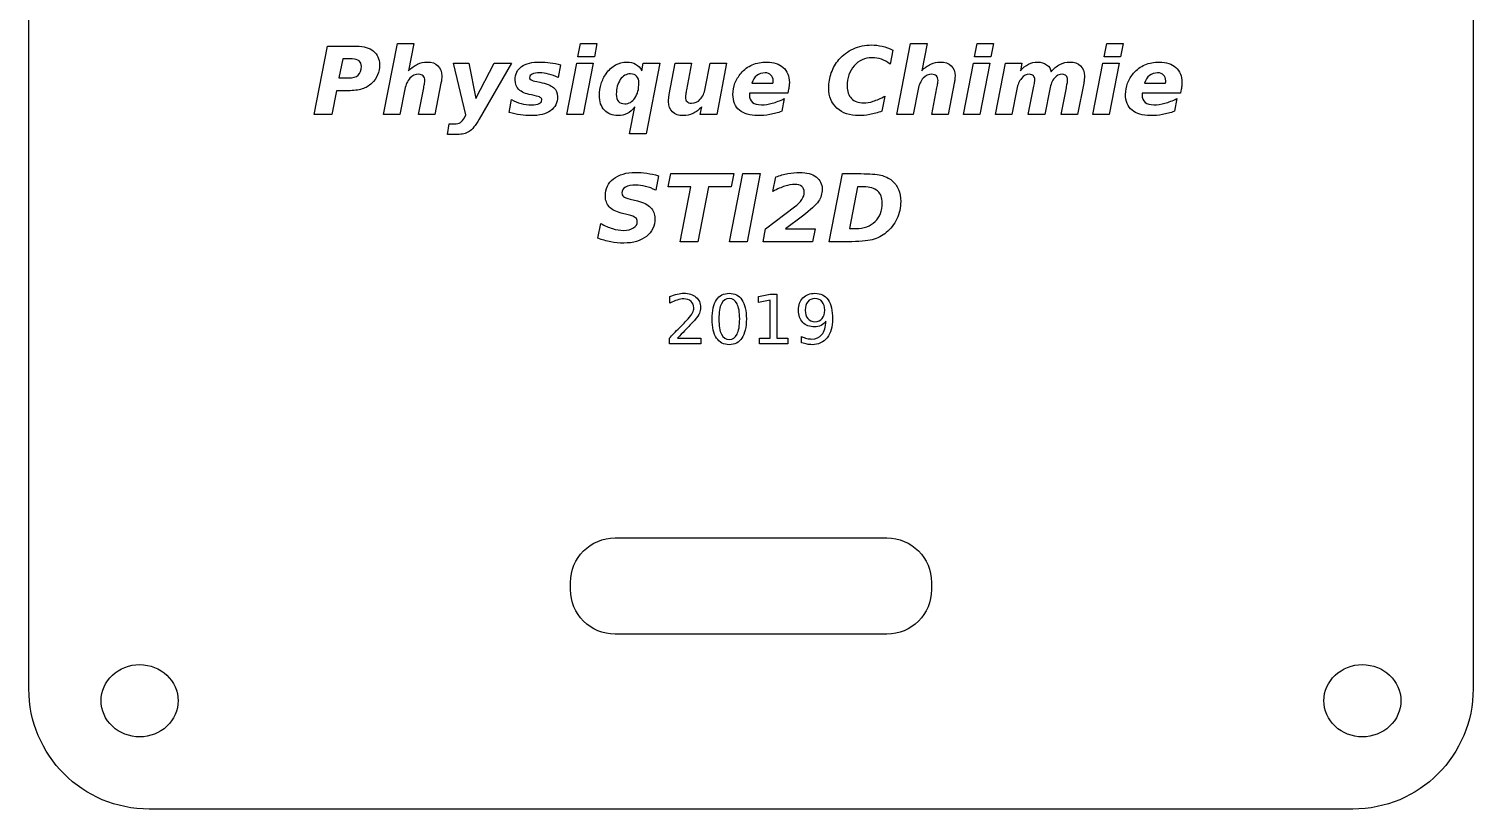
# Model space of a CAD drawing. Extents: x 0.1 to 60.1, y 0.1 to 60.1.
# Drawn here: x 0.1 to 60.1, y 0.1 to 32.5 of the extents above; entities that cross this region are included whole.
import ezdxf

# ---------------------------------------------------------------- set-up
doc = ezdxf.new("R2010")
doc.units = 0
doc.layers.add('Calque_1', color=7, linetype='CONTINUOUS')

msp = doc.modelspace()

# ---------------------------------------------------------------- linework, layer by layer
at = {"layer": 'Calque_1', "color": 3}
for p, q in [((0.132292, 5.13229), (0.132292, 55.132293)), ((60.132292, 55.132293), (60.132292, 5.13229)), ((55.132292, 0.13229), (5.132292, 0.13229))]:
    msp.add_line(p, q, dxfattribs=at)
at = {"layer": 'Calque_1', "color": 6}
for p, q in [((11.989557, 28.984037), (12.540944, 31.812974)), ((12.540944, 31.812974), (13.751723, 31.812974)), ((14.869659, 28.984036), (15.44189, 31.932348)), ((15.44189, 31.932348), (16.124019, 31.932348)), ((16.124019, 31.932348), (15.902327, 30.795467)), ((22.941515, 31.379064), (23.051414, 31.932346)), ((23.051414, 31.932346), (23.733542, 31.932346)), ((23.733542, 31.932346), (23.625539, 31.379064)), ((36.189977, 28.984036), (36.762207, 31.932348)), ((36.762207, 31.932348), (37.444336, 31.932348)), ((37.444336, 31.932348), (37.222641, 30.795465)), ((39.418718, 31.379064), (39.528617, 31.932346)), ((39.528617, 31.932346), (40.210746, 31.932346)), ((40.210746, 31.932346), (40.102742, 31.379064)), ((44.799957, 31.379064), (44.909856, 31.932346)), ((44.909856, 31.932346), (45.591985, 31.932346)), ((45.591985, 31.932346), (45.483981, 31.379064)), ((13.170018, 31.284324), (13.014645, 30.494191)), ((13.569822, 31.284327), (13.170018, 31.284324)), ((23.625539, 31.379064), (22.941515, 31.379064)), ((36.030812, 31.653814), (35.913335, 31.06832)), ((40.102742, 31.379064), (39.418718, 31.379064)), ((45.483981, 31.379064), (44.799957, 31.379064)), ((17.772494, 31.106212), (18.412937, 31.106212)), ((18.28599, 28.957502), (17.772494, 31.106212)), ((18.412937, 31.106212), (18.704737, 29.635846)), ((18.704737, 29.635846), (19.456974, 31.106212)), ((20.182683, 31.106212), (18.839268, 28.783184)), ((19.456974, 31.106212), (20.182683, 31.106212)), ((22.22149, 31.039894), (22.121066, 30.513139)), ((22.221491, 31.03991), (22.22149, 31.039894)), ((22.479183, 28.984034), (22.89225, 31.106212)), ((22.89225, 31.106212), (23.574379, 31.106212)), ((23.574379, 31.106212), (23.159417, 28.984034)), ((25.599923, 30.795465), (25.656773, 31.106212)), ((25.599925, 30.795462), (25.599923, 30.795465)), ((25.656773, 31.106212), (26.340796, 31.106212)), ((26.340796, 31.106212), (25.770461, 28.176848)), ((26.738699, 29.810167), (26.986918, 31.106212)), ((26.986918, 31.106212), (27.667152, 31.106212)), ((27.667152, 31.106212), (27.45304, 30.001543)), ((28.233696, 30.062174), (28.438335, 31.10621)), ((28.438335, 31.10621), (29.118569, 31.10621)), ((29.118569, 31.10621), (28.707397, 28.984032)), ((38.956387, 28.984034), (39.369453, 31.106212)), ((39.369453, 31.106212), (40.051582, 31.106212)), ((40.051582, 31.106212), (39.636621, 28.984034)), ((40.290327, 28.984026), (40.703394, 31.106204)), ((40.703394, 31.106204), (41.385523, 31.106204)), ((41.385523, 31.106204), (41.322993, 30.795457)), ((42.60388, 30.753771), (42.603881, 30.753779)), ((44.337625, 28.984034), (44.750692, 31.106212)), ((44.750692, 31.106212), (45.432821, 31.106212)), ((45.432821, 31.106212), (45.01786, 28.984034)), ((13.014645, 30.494191), (13.418238, 30.494191)), ((15.754532, 30.028072), (15.549893, 28.984036)), ((16.321075, 28.984034), (16.535188, 30.090598)), ((17.253318, 30.276289), (17.001309, 28.984034)), ((17.253297, 30.276295), (17.253318, 30.276289)), ((21.2324, 30.342619), (21.355562, 30.319879)), ((30.164535, 30.276299), (31.041797, 30.276289)), ((37.07485, 30.028072), (36.870211, 28.984036)), ((37.641393, 28.984034), (37.855505, 30.090598)), ((38.573635, 30.276289), (38.321627, 28.984034)), ((38.573612, 30.276293), (38.573635, 30.276289)), ((41.1752, 30.028062), (40.970561, 28.984026)), ((41.652691, 28.984029), (41.870593, 30.090593)), ((42.541353, 30.028065), (42.336715, 28.984029)), ((43.01882, 28.984034), (43.232932, 30.090598)), ((43.232932, 30.090598), (43.238632, 30.119018)), ((43.954852, 30.276289), (43.702843, 28.984034)), ((46.474996, 30.276299), (47.352258, 30.276289)), ((12.908537, 29.965544), (12.719056, 28.984037)), ((13.389816, 29.965544), (12.908537, 29.965544)), ((20.086045, 29.065523), (20.188364, 29.597963)), ((21.130085, 29.764708), (21.006923, 29.787448)), ((24.885582, 29.421734), (24.885583, 29.421733)), ((26.738721, 29.810166), (26.738699, 29.810167)), ((31.6595, 29.857538), (30.071656, 29.857538)), ((31.515485, 29.635841), (31.411271, 29.109086)), ((31.68224, 29.965541), (31.6595, 29.857538)), ((31.682232, 29.965532), (31.68224, 29.965541)), ((35.697327, 29.743846), (35.57227, 29.11667)), ((47.969961, 29.857538), (46.382117, 29.857538)), ((47.825946, 29.635841), (47.721732, 29.109086)), ((47.992701, 29.965541), (47.969961, 29.857538)), ((47.992693, 29.965532), (47.992701, 29.965541)), ((12.719056, 28.984037), (11.989557, 28.984037)), ((15.549893, 28.984036), (14.869659, 28.984036)), ((17.001309, 28.984034), (16.321075, 28.984034)), ((18.22346, 28.843814), (18.28599, 28.957502)), ((23.159417, 28.984034), (22.479183, 28.984034)), ((25.086437, 28.176848), (25.304339, 29.290992)), ((28.023373, 28.984032), (28.085903, 29.294779)), ((28.707397, 28.984032), (28.023373, 28.984032)), ((36.870211, 28.984036), (36.189977, 28.984036)), ((38.321627, 28.984034), (37.641393, 28.984034)), ((39.636621, 28.984034), (38.956387, 28.984034)), ((40.970561, 28.984026), (40.290327, 28.984026)), ((42.336715, 28.984029), (41.652691, 28.984029)), ((43.702843, 28.984034), (43.01882, 28.984034)), ((45.01786, 28.984034), (44.337625, 28.984034)), ((17.516696, 28.146531), (17.586806, 28.591809)), ((17.586806, 28.591809), (17.800919, 28.591809)), ((17.927868, 28.146531), (17.516696, 28.146531)), ((25.770461, 28.176848), (25.086437, 28.176848)), ((26.294371, 26.432246), (26.176893, 25.833489)), ((26.294369, 26.432253), (26.294371, 26.432246)), ((26.696069, 25.969914), (26.805967, 26.521302)), ((26.805967, 26.521302), (29.413216, 26.521302)), ((29.236999, 23.692362), (29.788387, 26.521302)), ((29.413216, 26.521302), (29.305212, 25.969914)), ((29.788387, 26.521302), (30.517886, 26.521302)), ((30.517886, 26.521302), (29.966498, 23.692362)), ((33.382831, 23.692361), (33.934214, 26.521302)), ((33.934214, 26.521302), (34.701609, 26.521302)), ((27.635891, 25.969914), (26.696069, 25.969914)), ((27.192507, 23.692362), (27.635891, 25.969914)), ((28.36539, 25.969914), (27.922006, 23.692362)), ((29.305212, 25.969914), (28.36539, 25.969914)), ((31.040851, 25.78423), (31.162118, 26.384882)), ((34.559499, 25.969914), (34.22033, 24.243749)), ((34.815298, 25.969914), (34.559499, 25.969914)), ((25.113911, 25.465898), (25.413289, 25.391998)), ((25.03243, 24.810298), (24.734946, 24.884198)), ((30.739577, 24.232381), (31.942777, 25.139991)), ((32.268683, 24.759142), (31.561922, 24.228591)), ((23.77239, 23.840155), (23.887971, 24.455967)), ((30.633468, 23.692362), (30.739577, 24.232381)), ((31.561922, 24.228591), (32.791649, 24.228591)), ((32.791649, 24.228591), (32.687434, 23.692362)), ((34.22033, 24.243749), (34.481812, 24.243749)), ((27.922006, 23.692362), (27.192507, 23.692362)), ((29.966498, 23.692362), (29.236999, 23.692362)), ((32.687434, 23.692362), (30.633468, 23.692362)), ((34.152121, 23.692361), (33.382831, 23.692361))]:
    msp.add_line(p, q, dxfattribs=at)
at = {"layer": 'Calque_1', "color": 7}
for p, q in [((26.755406, 21.136102), (26.755406, 21.417222)), ((29.228988, 21.553642), (29.228988, 21.553642)), ((29.228988, 21.333156), (29.228988, 21.333156)), ((30.438906, 21.417217), (30.930865, 21.516437)), ((30.438906, 21.163656), (30.438906, 21.417217)), ((30.933622, 21.262876), (30.438906, 21.163656)), ((30.930865, 21.516437), (31.209229, 21.516437)), ((30.933622, 19.693291), (30.933622, 21.262876)), ((31.209229, 21.516437), (31.209229, 19.693293)), ((32.789839, 20.374042), (32.789839, 20.374042)), ((26.741629, 19.459024), (26.741629, 19.693291)), ((28.04801, 19.459024), (26.741629, 19.459024)), ((27.07649, 19.693295), (27.076493, 19.693291)), ((27.076493, 19.693291), (28.04801, 19.693291)), ((28.04801, 19.693291), (28.04801, 19.459024)), ((30.478869, 19.693291), (30.933622, 19.693291)), ((30.478869, 19.459026), (30.478869, 19.693291)), ((31.663982, 19.459026), (30.478869, 19.459026)), ((31.209229, 19.693293), (31.663982, 19.693293)), ((31.663982, 19.693293), (31.663982, 19.459026)), ((32.235868, 19.501744), (32.235868, 19.755303)), ((32.235868, 19.501745), (32.235868, 19.501744))]:
    msp.add_line(p, q, dxfattribs=at)
at = {"layer": 'Calque_1', "color": 5}
for p, q in [((24.487049, 11.39478), (35.777534, 11.39478)), ((24.487049, 11.39478), (24.487049, 11.39478)), ((22.632292, 9.24954), (22.632292, 9.54002)), ((37.632292, 9.54002), (37.632292, 9.24954)), ((35.777534, 7.39478), (24.487049, 7.39478)), ((6.33229, 4.632292), (6.33229, 4.632292)), ((57.132293, 4.632292), (57.132293, 4.632292))]:
    msp.add_line(p, q, dxfattribs=at)
at = {"layer": 'Calque_1', "color": 6}
for points in [[(13.751723, 31.812974), (14.048575, 31.812974), (14.280372, 31.744761), (14.447115, 31.608335)], [(34.384229, 31.706865), (34.617921, 31.81171), (34.869298, 31.864133), (35.13836, 31.864133)], [(35.13836, 31.864133), (35.284891, 31.864133), (35.432054, 31.84645), (35.579849, 31.811083)], [(35.579849, 31.811083), (35.727644, 31.776976), (35.877965, 31.724553), (36.030812, 31.653814)], [(13.850252, 31.202847), (13.785832, 31.257167), (13.692355, 31.284327), (13.569822, 31.284327)], [(13.948782, 30.967892), (13.948782, 31.070211), (13.915939, 31.14853), (13.850252, 31.202847)], [(14.447115, 31.608335), (14.615121, 31.473172), (14.699124, 31.284955), (14.699124, 31.043684)], [(33.469039, 30.708304), (33.541042, 30.909153), (33.647151, 31.092317), (33.787366, 31.257797)], [(33.787366, 31.257797), (33.952845, 31.45233), (34.1518, 31.602019), (34.384229, 31.706865)], [(35.153519, 31.335484), (34.861719, 31.335484), (34.617289, 31.223059), (34.42023, 30.998209)], [(35.547638, 31.271064), (35.425107, 31.314011), (35.293734, 31.335484), (35.153519, 31.335484)], [(35.913335, 31.06832), (35.792068, 31.160534), (35.670169, 31.228115), (35.547638, 31.271064)], [(13.418238, 30.494191), (13.590033, 30.494191), (13.721406, 30.534614), (13.812356, 30.615459)], [(13.812356, 30.615459), (13.903307, 30.696304), (13.948782, 30.813781), (13.948782, 30.967892)], [(14.615754, 30.621143), (14.560174, 30.488507), (14.480592, 30.372292), (14.377009, 30.272499)], [(14.699124, 31.043684), (14.699124, 30.895889), (14.671334, 30.755042), (14.615754, 30.621143)], [(15.902327, 30.795467), (16.027384, 30.917998), (16.153072, 31.008948), (16.279392, 31.068318)], [(16.324868, 30.645777), (16.184653, 30.645777), (16.064017, 30.590828), (15.96296, 30.48093)], [(16.279392, 31.068318), (16.405713, 31.127691), (16.537717, 31.157378), (16.675406, 31.157378)], [(16.514348, 30.579457), (16.470135, 30.62367), (16.406975, 30.645777), (16.324868, 30.645777)], [(16.675406, 31.157378), (16.871203, 31.157378), (17.022155, 31.106218), (17.128264, 31.003899)], [(17.128264, 31.003899), (17.234373, 30.90158), (17.287427, 30.757575), (17.287427, 30.571884)], [(20.332373, 30.420312), (20.332373, 30.656531), (20.421429, 30.838432), (20.59954, 30.966015)], [(20.59954, 30.966015), (20.778915, 31.093598), (21.034713, 31.15739), (21.366935, 31.15739)], [(21.041028, 30.653364), (20.969026, 30.619257), (20.933025, 30.569992), (20.933025, 30.505569)], [(21.351776, 30.706414), (21.217877, 30.706414), (21.114294, 30.688731), (21.041028, 30.653364)], [(21.725052, 30.657144), (21.593679, 30.689991), (21.469254, 30.706414), (21.351776, 30.706414)], [(21.366935, 31.15739), (21.512204, 31.15739), (21.654946, 31.147283), (21.795161, 31.12707)], [(22.121066, 30.513139), (21.988429, 30.576299), (21.856425, 30.624301), (21.725052, 30.657144)], [(21.795161, 31.12707), (21.93664, 31.108123), (22.07875, 31.07907), (22.221491, 31.03991)], [(23.905972, 30.251657), (23.955239, 30.405768), (24.025346, 30.545983), (24.116295, 30.672304)], [(24.116295, 30.672304), (24.231246, 30.831467), (24.360725, 30.952103), (24.50473, 31.034211)], [(24.50473, 31.034211), (24.649998, 31.116319), (24.805372, 31.157373), (24.970851, 31.157373)], [(25.126218, 30.664724), (24.954423, 30.664724), (24.812944, 30.585142), (24.701782, 30.425979)], [(24.970851, 31.157373), (25.116119, 31.157373), (25.239281, 31.127686), (25.340337, 31.068313)], [(25.382016, 30.566194), (25.321383, 30.631881), (25.236117, 30.664724), (25.126218, 30.664724)], [(25.340337, 31.068313), (25.442656, 31.010206), (25.529186, 30.919256), (25.599925, 30.795462)], [(29.467208, 30.27628), (29.525315, 30.429127), (29.609318, 30.568711), (29.719217, 30.695031)], [(29.719217, 30.695031), (29.849326, 30.846616), (30.0047, 30.961567), (30.185338, 31.039885)], [(30.185338, 31.039885), (30.367239, 31.118204), (30.56872, 31.157363), (30.78978, 31.157363)], [(30.715923, 30.706419), (30.583286, 30.706419), (30.47023, 30.669786), (30.376753, 30.596521)], [(30.962247, 30.617359), (30.901614, 30.676732), (30.819506, 30.706419), (30.715923, 30.706419)], [(30.78978, 31.157363), (31.076527, 31.157363), (31.303903, 31.080939), (31.471909, 30.928092)], [(31.053197, 30.376719), (31.053197, 30.477776), (31.02288, 30.557989), (30.962247, 30.617359)], [(31.471909, 30.928092), (31.641178, 30.775245), (31.725812, 30.569343), (31.725812, 30.310386)], [(33.361036, 30.069755), (33.361036, 30.295868), (33.397037, 30.508718), (33.469039, 30.708304)], [(34.42023, 30.998209), (34.223171, 30.773359), (34.124641, 30.492297), (34.124641, 30.155022)], [(37.222641, 30.795465), (37.347698, 30.917996), (37.473387, 31.008946), (37.599707, 31.068316)], [(37.645185, 30.645777), (37.50497, 30.645777), (37.384334, 30.590828), (37.283278, 30.48093)], [(37.599707, 31.068316), (37.726027, 31.127689), (37.858032, 31.157376), (37.995721, 31.157376)], [(37.834665, 30.579457), (37.790452, 30.62367), (37.727292, 30.645777), (37.645185, 30.645777)], [(37.995721, 31.157376), (38.191517, 31.157376), (38.342469, 31.106216), (38.448578, 31.003897)], [(38.448578, 31.003897), (38.554687, 30.901578), (38.607742, 30.757573), (38.607742, 30.571882)], [(41.322993, 30.795457), (41.429102, 30.915461), (41.542159, 31.00578), (41.662163, 31.066414)], [(41.70006, 30.645767), (41.575003, 30.645767), (41.465105, 30.590186), (41.370364, 30.479025)], [(41.662163, 31.066414), (41.782167, 31.127047), (41.907224, 31.157364), (42.037334, 31.157364)], [(41.863013, 30.585137), (41.823853, 30.625557), (41.769535, 30.645767), (41.70006, 30.645767)], [(42.037334, 31.157364), (42.183865, 31.157364), (42.309554, 31.119468), (42.4144, 31.043676)], [(42.4144, 31.043676), (42.519245, 30.969147), (42.582405, 30.872512), (42.60388, 30.753771)], [(42.603881, 30.753779), (42.708727, 30.883889), (42.827468, 30.983682), (42.960104, 31.053158)], [(43.066214, 30.64577), (42.936104, 30.64577), (42.825574, 30.592084), (42.734623, 30.484712)], [(42.960104, 31.053158), (43.094003, 31.122634), (43.232955, 31.157372), (43.37696, 31.157372)], [(43.227272, 30.58514), (43.188112, 30.62556), (43.134426, 30.64577), (43.066214, 30.64577)], [(43.37696, 31.157372), (43.566441, 31.157372), (43.715499, 31.104949), (43.824134, 31.000103)], [(43.824134, 31.000103), (43.934033, 30.896521), (43.988982, 30.753779), (43.988982, 30.571878)], [(45.777669, 30.27628), (45.835776, 30.429127), (45.919779, 30.568711), (46.029678, 30.695031)], [(46.029678, 30.695031), (46.159787, 30.846616), (46.315161, 30.961567), (46.495799, 31.039885)], [(46.495799, 31.039885), (46.6777, 31.118204), (46.879181, 31.157363), (47.100241, 31.157363)], [(47.026384, 30.706419), (46.893747, 30.706419), (46.780691, 30.669786), (46.687214, 30.596521)], [(47.272708, 30.617359), (47.212075, 30.676732), (47.129967, 30.706419), (47.026384, 30.706419)], [(47.100241, 31.157363), (47.386988, 31.157363), (47.614364, 31.080939), (47.78237, 30.928092)], [(47.363658, 30.376719), (47.363658, 30.477776), (47.333341, 30.557989), (47.272708, 30.617359)], [(47.78237, 30.928092), (47.951639, 30.775245), (48.036273, 30.569343), (48.036273, 30.310386)], [(13.97531, 30.037544), (13.819937, 29.989544), (13.624772, 29.965544), (13.389816, 29.965544)], [(14.377009, 30.272499), (14.264584, 30.165127), (14.130684, 30.086809), (13.97531, 30.037544)], [(15.96296, 30.48093), (15.863167, 30.372295), (15.793691, 30.221342), (15.754532, 30.028072)], [(16.582558, 30.391872), (16.582558, 30.472717), (16.559821, 30.535245), (16.514348, 30.579457)], [(16.535188, 30.090598), (16.550348, 30.162601), (16.561718, 30.223234), (16.569298, 30.272499)], [(16.569298, 30.272499), (16.578138, 30.323026), (16.582558, 30.362817), (16.582558, 30.391872)], [(17.277927, 30.437353), (17.27286, 30.388086), (17.26465, 30.3344), (17.253297, 30.276295)], [(17.287427, 30.571884), (17.287427, 30.531464), (17.28426, 30.48662), (17.277927, 30.437353)], [(20.487747, 30.011035), (20.384164, 30.109564), (20.332373, 30.24599), (20.332373, 30.420312)], [(21.006923, 29.787448), (20.764388, 29.837975), (20.59133, 29.912504), (20.487747, 30.011035)], [(20.933025, 30.505569), (20.933025, 30.467676), (20.953235, 30.437359), (20.993655, 30.414619)], [(20.993655, 30.414619), (21.034075, 30.391879), (21.113657, 30.367879), (21.2324, 30.342619)], [(21.355562, 30.319879), (21.629677, 30.261772), (21.821684, 30.186612), (21.931582, 30.094398)], [(21.931582, 30.094398), (22.041481, 30.003447), (22.09643, 29.876496), (22.09643, 29.713543)], [(23.833972, 29.776062), (23.833972, 29.939015), (23.857972, 30.097547), (23.905972, 30.251657)], [(24.701782, 30.425979), (24.59062, 30.268079), (24.535039, 30.065335), (24.535039, 29.817748)], [(25.310019, 29.662373), (25.419917, 29.8228), (25.474866, 30.032491), (25.474866, 30.291447)], [(25.474866, 30.291447), (25.474866, 30.408925), (25.443916, 30.500507), (25.382016, 30.566194)], [(27.45304, 30.001543), (27.43788, 29.92954), (27.42651, 29.868275), (27.41893, 29.817747)], [(28.025268, 29.609316), (28.126324, 29.717951), (28.1958, 29.868904), (28.233696, 30.062174)], [(29.381938, 29.806369), (29.381938, 29.968059), (29.410361, 30.124696), (29.467208, 30.27628)], [(30.376753, 30.596521), (30.284539, 30.524518), (30.2138, 30.417778), (30.164535, 30.276299)], [(31.041797, 30.276289), (31.045597, 30.292709), (31.04813, 30.309132), (31.049397, 30.325559)], [(31.049397, 30.325559), (31.05193, 30.343246), (31.053197, 30.360299), (31.053197, 30.376719)], [(31.714442, 30.149328), (31.708109, 30.093748), (31.697372, 30.032483), (31.682232, 29.965532)], [(31.725812, 30.310386), (31.725812, 30.259859), (31.722022, 30.206173), (31.714442, 30.149328)], [(33.7021, 29.241727), (33.474724, 29.450155), (33.361036, 29.726164), (33.361036, 30.069755)], [(34.124641, 30.155022), (34.124641, 29.937751), (34.185275, 29.767218), (34.306542, 29.643425)], [(37.283278, 30.48093), (37.183485, 30.372295), (37.114009, 30.221342), (37.07485, 30.028072)], [(37.902875, 30.391872), (37.902875, 30.472717), (37.880138, 30.535245), (37.834665, 30.579457)], [(37.855505, 30.090598), (37.870665, 30.162601), (37.882035, 30.223234), (37.889615, 30.272499)], [(37.889615, 30.272499), (37.898455, 30.323026), (37.902875, 30.362817), (37.902875, 30.391872)], [(38.598242, 30.437351), (38.593175, 30.388084), (38.584965, 30.334398), (38.573612, 30.276293)], [(38.607742, 30.571882), (38.607742, 30.531462), (38.604575, 30.486618), (38.598242, 30.437351)], [(41.370364, 30.479025), (41.276887, 30.369126), (41.211833, 30.218805), (41.1752, 30.028062)], [(41.921753, 30.420289), (41.921753, 30.491028), (41.902173, 30.545978), (41.863013, 30.585137)], [(41.870593, 30.090593), (41.88954, 30.185333), (41.902803, 30.256704), (41.910383, 30.304706)], [(41.910383, 30.304706), (41.917963, 30.353973), (41.921753, 30.3925), (41.921753, 30.420289)], [(42.734623, 30.484712), (42.644936, 30.378603), (42.580512, 30.226388), (42.541353, 30.028065)], [(43.287902, 30.420292), (43.287902, 30.489768), (43.267692, 30.544717), (43.227272, 30.58514)], [(43.238632, 30.119018), (43.271479, 30.275655), (43.287902, 30.37608), (43.287902, 30.420292)], [(43.979482, 30.441137), (43.974415, 30.393137), (43.966205, 30.338188), (43.954852, 30.276289)], [(43.988982, 30.571878), (43.988982, 30.533985), (43.985815, 30.490404), (43.979482, 30.441137)], [(45.692399, 29.806369), (45.692399, 29.968059), (45.720822, 30.124696), (45.777669, 30.27628)], [(46.687214, 30.596521), (46.595, 30.524518), (46.524261, 30.417778), (46.474996, 30.276299)], [(47.352258, 30.276289), (47.356058, 30.292709), (47.358591, 30.309132), (47.359858, 30.325559)], [(47.359858, 30.325559), (47.362391, 30.343246), (47.363658, 30.360299), (47.363658, 30.376719)], [(48.024903, 30.149328), (48.01857, 30.093748), (48.007833, 30.032483), (47.992693, 29.965532)], [(48.036273, 30.310386), (48.036273, 30.259859), (48.032483, 30.206173), (48.024903, 30.149328)], [(20.188364, 29.597963), (20.310895, 29.52596), (20.441636, 29.471643), (20.580588, 29.43501)], [(20.580588, 29.43501), (20.720803, 29.398377), (20.864177, 29.38006), (21.010708, 29.38006)], [(21.010708, 29.38006), (21.15345, 29.38006), (21.260822, 29.397113), (21.332825, 29.43122)], [(21.380199, 29.687018), (21.339779, 29.712285), (21.256408, 29.738181), (21.130085, 29.764708)], [(21.332825, 29.43122), (21.404828, 29.465327), (21.440829, 29.515223), (21.440829, 29.580909)], [(21.440829, 29.580909), (21.440829, 29.626382), (21.420619, 29.661752), (21.380199, 29.687018)], [(22.09643, 29.713543), (22.09643, 29.467218), (21.999795, 29.27458), (21.806526, 29.135628)], [(24.042401, 29.156462), (23.903448, 29.308046), (23.833972, 29.514579), (23.833972, 29.776062)], [(24.535039, 29.817748), (24.535039, 29.688901), (24.564726, 29.590371), (24.624099, 29.522158)], [(24.624099, 29.522158), (24.684732, 29.455209), (24.771893, 29.421734), (24.885582, 29.421734)], [(24.885583, 29.421733), (25.059905, 29.421733), (25.201384, 29.501946), (25.310019, 29.662373)], [(26.708381, 29.516472), (26.708381, 29.560685), (26.710914, 29.607424), (26.715981, 29.656687)], [(26.867545, 29.082562), (26.761436, 29.184881), (26.708381, 29.329518), (26.708381, 29.516472)], [(26.715981, 29.656687), (26.721048, 29.705954), (26.728628, 29.757113), (26.738721, 29.810166)], [(27.41893, 29.817747), (27.41135, 29.76722), (27.40756, 29.727429), (27.40756, 29.698374)], [(27.40756, 29.698374), (27.40756, 29.618793), (27.429667, 29.556896), (27.47388, 29.512683)], [(27.47388, 29.512683), (27.518093, 29.46847), (27.581254, 29.446363), (27.663361, 29.446363)], [(27.663361, 29.446363), (27.803576, 29.446363), (27.924212, 29.500681), (28.025268, 29.609316)], [(29.651, 29.158346), (29.471625, 29.311193), (29.381938, 29.527201), (29.381938, 29.806369)], [(30.069756, 29.823428), (30.068489, 29.809535), (30.067856, 29.798798), (30.067856, 29.791218)], [(30.067856, 29.791218), (30.067856, 29.653529), (30.10891, 29.550579), (30.191018, 29.482366)], [(30.071656, 29.857538), (30.071656, 29.849958), (30.071023, 29.838588), (30.069756, 29.823428)], [(30.191018, 29.482366), (30.274389, 29.414153), (30.398815, 29.380046), (30.564294, 29.380046)], [(30.564294, 29.380046), (30.707036, 29.380046), (30.857357, 29.401519), (31.015257, 29.444466)], [(31.015257, 29.444466), (31.174421, 29.487413), (31.341164, 29.551204), (31.515485, 29.635841)], [(34.306542, 29.643425), (34.427809, 29.519631), (34.595184, 29.457734), (34.808665, 29.457734)], [(34.808665, 29.457734), (34.936248, 29.457734), (35.071411, 29.480471), (35.214152, 29.525944)], [(35.214152, 29.525944), (35.358157, 29.572684), (35.519216, 29.645318), (35.697327, 29.743846)], [(45.961461, 29.158346), (45.782086, 29.311193), (45.692399, 29.527201), (45.692399, 29.806369)], [(46.380217, 29.823428), (46.37895, 29.809535), (46.378317, 29.798798), (46.378317, 29.791218)], [(46.378317, 29.791218), (46.378317, 29.653529), (46.419371, 29.550579), (46.501479, 29.482366)], [(46.382117, 29.857538), (46.382117, 29.849958), (46.381484, 29.838588), (46.380217, 29.823428)], [(46.501479, 29.482366), (46.58485, 29.414153), (46.709276, 29.380046), (46.874755, 29.380046)], [(46.874755, 29.380046), (47.017497, 29.380046), (47.167818, 29.401519), (47.325719, 29.444466)], [(47.325719, 29.444466), (47.484882, 29.487413), (47.651625, 29.551204), (47.825946, 29.635841)], [(18.058612, 28.648649), (18.120512, 28.685282), (18.175461, 28.750337), (18.22346, 28.843814)], [(20.550271, 28.963204), (20.398687, 28.985944), (20.243945, 29.02005), (20.086045, 29.065523)], [(20.99555, 28.929094), (20.850282, 28.929094), (20.701856, 28.940464), (20.550271, 28.963204)], [(21.806526, 29.135628), (21.613256, 28.997939), (21.342931, 28.929094), (20.99555, 28.929094)], [(24.608947, 28.929085), (24.370202, 28.929085), (24.181353, 29.004877), (24.042401, 29.156462)], [(24.982223, 29.016245), (24.868535, 28.958138), (24.74411, 28.929085), (24.608947, 28.929085)], [(25.304339, 29.290992), (25.203283, 29.167198), (25.095911, 29.075616), (24.982223, 29.016245)], [(27.316613, 28.929083), (27.123343, 28.929083), (26.973654, 28.980243), (26.867545, 29.082562)], [(27.720206, 29.020033), (27.592623, 28.9594), (27.458092, 28.929083), (27.316613, 28.929083)], [(28.085903, 29.294779), (27.969688, 29.172248), (27.847789, 29.080666), (27.720206, 29.020033)], [(30.418395, 28.929075), (30.087436, 28.929075), (29.831637, 29.005499), (29.651, 29.158346)], [(30.916728, 28.974555), (30.753775, 28.944235), (30.587664, 28.929075), (30.418395, 28.929075)], [(31.411271, 29.109086), (31.245792, 29.048453), (31.080944, 29.003609), (30.916728, 28.974555)], [(34.6135, 28.929084), (34.233277, 28.929084), (33.929477, 29.033298), (33.7021, 29.241727)], [(35.070147, 28.976454), (34.909721, 28.944874), (34.757505, 28.929084), (34.6135, 28.929084)], [(35.57227, 29.11667), (35.397948, 29.05477), (35.230574, 29.008031), (35.070147, 28.976454)], [(46.728856, 28.929075), (46.397897, 28.929075), (46.142098, 29.005499), (45.961461, 29.158346)], [(47.227189, 28.974555), (47.064236, 28.944235), (46.898125, 28.929075), (46.728856, 28.929075)], [(47.721732, 29.109086), (47.556253, 29.048453), (47.391405, 29.003609), (47.227189, 28.974555)], [(17.800919, 28.591809), (17.912081, 28.591809), (17.997979, 28.610756), (18.058612, 28.648649)], [(18.422411, 28.269693), (18.294828, 28.187585), (18.12998, 28.146531), (17.927868, 28.146531)], [(18.839268, 28.783184), (18.688947, 28.521701), (18.549994, 28.350538), (18.422411, 28.269693)], [(24.420409, 26.3053), (24.646522, 26.483411), (24.950322, 26.572467), (25.331809, 26.572467)], [(25.331809, 26.572467), (25.484656, 26.572467), (25.641293, 26.560467), (25.80172, 26.536467)], [(25.80172, 26.536467), (25.96341, 26.513727), (26.127626, 26.478989), (26.294369, 26.432253)], [(31.162118, 26.384882), (31.333913, 26.448042), (31.502551, 26.494781), (31.668031, 26.525098)], [(31.668031, 26.525098), (31.83351, 26.556678), (31.997095, 26.572468), (32.158784, 26.572468)], [(32.158784, 26.572468), (32.446794, 26.572468), (32.673539, 26.509939), (32.839019, 26.384882)], [(34.701609, 26.521302), (35.067938, 26.521302), (35.342684, 26.499195), (35.525849, 26.454982)], [(35.525849, 26.454982), (35.709013, 26.412035), (35.861229, 26.339401), (35.982496, 26.23708)], [(24.083134, 25.598538), (24.083134, 25.892864), (24.195559, 26.128451), (24.420409, 26.3053)], [(24.920639, 25.958547), (24.819583, 25.9017), (24.769055, 25.82275), (24.769055, 25.721696)], [(25.346969, 26.043817), (25.165068, 26.043817), (25.022958, 26.015394), (24.920639, 25.958547)], [(25.754352, 25.990757), (25.6154, 26.02613), (25.479606, 26.043817), (25.346969, 26.043817)], [(26.176893, 25.833489), (26.034151, 25.904228), (25.893304, 25.956651), (25.754352, 25.990757)], [(31.541079, 26.002132), (31.393284, 25.955392), (31.226542, 25.882758), (31.040851, 25.78423)], [(31.942777, 26.074132), (31.822773, 26.074132), (31.688874, 26.050132), (31.541079, 26.002132)], [(32.240261, 25.988862), (32.169522, 26.045709), (32.07036, 26.074132), (31.942777, 26.074132)], [(32.34637, 25.748223), (32.34637, 25.851805), (32.311, 25.932018), (32.240261, 25.988862)], [(32.839019, 26.384882), (33.004498, 26.261089), (33.087238, 26.09182), (33.087238, 25.877075)], [(33.087238, 25.877075), (33.087238, 25.692648), (33.03671, 25.524642), (32.935654, 25.373058)], [(35.391318, 25.801277), (35.262471, 25.913702), (35.070465, 25.969914), (34.815298, 25.969914)], [(35.586482, 25.302944), (35.586482, 25.522741), (35.521427, 25.688852), (35.391318, 25.801277)], [(35.982496, 26.23708), (36.105027, 26.134761), (36.19724, 26.010335), (36.259137, 25.863804)], [(36.259137, 25.863804), (36.321037, 25.718535), (36.351987, 25.553687), (36.351987, 25.36926)], [(24.244192, 25.141891), (24.13682, 25.259368), (24.083134, 25.411584), (24.083134, 25.598538)], [(24.769055, 25.721696), (24.769055, 25.657269), (24.791162, 25.606741), (24.835375, 25.570112)], [(24.835375, 25.570112), (24.880848, 25.534745), (24.973694, 25.500007), (25.113911, 25.465898)], [(25.413289, 25.391998), (25.663403, 25.328838), (25.846567, 25.237256), (25.962782, 25.117251)], [(31.942777, 25.139991), (32.07415, 25.241047), (32.173943, 25.343366), (32.242156, 25.446949)], [(32.242156, 25.446949), (32.311632, 25.550532), (32.34637, 25.650956), (32.34637, 25.748223)], [(32.935654, 25.373058), (32.834597, 25.221473), (32.612274, 25.016835), (32.268683, 24.759142)], [(35.288998, 24.529865), (35.487321, 24.720608), (35.586482, 24.978301), (35.586482, 25.302944)], [(36.351987, 25.36926), (36.351987, 25.11283), (36.298932, 24.870927), (36.192823, 24.643551)], [(24.734946, 24.884198), (24.515149, 24.938518), (24.351564, 25.024416), (24.244192, 25.141891)], [(25.339388, 24.690926), (25.292648, 24.730086), (25.190329, 24.769877), (25.03243, 24.810298)], [(25.409498, 24.529868), (25.409498, 24.599344), (25.386128, 24.65303), (25.339388, 24.690926)], [(26.138999, 24.654919), (26.138999, 24.347961), (26.022153, 24.101637), (25.78846, 23.915946)], [(25.962782, 25.117251), (26.08026, 24.99851), (26.138999, 24.8444), (26.138999, 24.654919)], [(36.192823, 24.643551), (36.087977, 24.417438), (35.940182, 24.227326), (35.749439, 24.073215)], [(23.887971, 24.455967), (24.055977, 24.3587), (24.21893, 24.286066), (24.37683, 24.238065)], [(24.37683, 24.238065), (24.535994, 24.190065), (24.692631, 24.166065), (24.846741, 24.166065)], [(24.846741, 24.166065), (25.013484, 24.166065), (25.148646, 24.200172), (25.252229, 24.268385)], [(25.252229, 24.268385), (25.357075, 24.336598), (25.409498, 24.423759), (25.409498, 24.529868)], [(34.481812, 24.243749), (34.821613, 24.243749), (35.090675, 24.339121), (35.288998, 24.529865)], [(35.749439, 24.073215), (35.582696, 23.935526), (35.388795, 23.837628), (35.167735, 23.779521)], [(24.302935, 23.688571), (24.122297, 23.722678), (23.945449, 23.773206), (23.77239, 23.840155)], [(24.850533, 23.637411), (24.667369, 23.637411), (24.484836, 23.654464), (24.302935, 23.688571)], [(25.78846, 23.915946), (25.556031, 23.730256), (25.243389, 23.637411), (24.850533, 23.637411)], [(35.167735, 23.779521), (34.947938, 23.721414), (34.6094, 23.692361), (34.152121, 23.692361)]]:
    msp.add_open_spline(points, degree=3, dxfattribs=at)
at = {"layer": 'Calque_1', "color": 7}
for points in [[(26.755406, 21.417222), (26.867486, 21.462235), (26.972217, 21.496227), (27.069598, 21.519196)], [(27.065464, 21.273906), (26.969001, 21.243586), (26.865649, 21.197651), (26.755406, 21.136102)], [(27.34245, 21.319376), (27.255174, 21.319376), (27.162845, 21.304219), (27.065464, 21.273906)], [(27.069598, 21.519196), (27.16698, 21.542163), (27.256093, 21.553646), (27.336938, 21.553646)], [(27.336938, 21.553646), (27.550075, 21.553646), (27.720033, 21.500362), (27.846812, 21.393794)], [(27.641484, 21.216023), (27.565233, 21.284925), (27.465555, 21.319376), (27.34245, 21.319376)], [(27.75724, 20.948684), (27.75724, 21.058008), (27.718655, 21.147121), (27.641484, 21.216023)], [(27.846812, 21.393794), (27.973591, 21.287226), (28.036981, 21.144829), (28.036981, 20.966602)], [(28.517921, 20.485663), (28.517921, 20.832928), (28.578555, 21.097512), (28.699822, 21.279413)], [(28.699822, 21.279413), (28.822008, 21.462232), (28.998397, 21.553642), (29.228988, 21.553642)], [(28.905149, 21.120938), (28.833491, 20.980379), (28.797662, 20.76862), (28.797662, 20.485663)], [(29.228988, 21.333156), (29.085672, 21.333156), (28.977726, 21.262417), (28.905149, 21.120938)], [(29.228988, 21.553642), (29.45958, 21.553642), (29.63551, 21.462232), (29.756777, 21.279413)], [(29.552827, 21.120938), (29.481169, 21.262417), (29.373223, 21.333156), (29.228988, 21.333156)], [(29.661692, 20.485663), (29.661692, 20.76862), (29.625404, 20.980379), (29.552827, 21.120938)], [(29.756777, 21.279413), (29.878963, 21.097512), (29.940056, 20.832928), (29.940056, 20.485663)], [(32.103576, 20.853603), (32.103576, 21.064902), (32.166047, 21.234401), (32.290989, 21.362099)], [(32.290989, 21.362099), (32.415931, 21.489797), (32.582214, 21.553646), (32.789839, 21.553646)], [(32.492183, 21.203621), (32.419606, 21.118182), (32.383318, 21.001508), (32.383318, 20.853599)], [(32.789839, 21.333156), (32.664897, 21.333156), (32.565678, 21.289978), (32.492183, 21.203621)], [(32.789839, 21.553646), (33.02778, 21.553646), (33.209222, 21.462236), (33.334164, 21.279417)], [(33.086117, 21.203621), (33.01354, 21.289978), (32.914781, 21.333156), (32.789839, 21.333156)], [(33.19636, 20.853599), (33.19636, 21.001508), (33.159612, 21.118182), (33.086117, 21.203621)], [(33.334164, 21.279417), (33.460025, 21.097516), (33.522955, 20.832932), (33.522955, 20.485667)], [(27.172955, 20.132885), (27.355775, 20.317542), (27.470612, 20.436513), (27.517465, 20.489797)], [(27.517465, 20.489797), (27.606578, 20.589934), (27.66859, 20.674454), (27.7035, 20.743356)], [(27.816496, 20.458106), (27.793529, 20.431466), (27.720493, 20.354296), (27.597388, 20.226596)], [(27.7035, 20.743356), (27.739327, 20.813177), (27.75724, 20.881619), (27.75724, 20.948684)], [(27.988751, 20.725445), (27.957518, 20.650112), (27.900099, 20.560999), (27.816496, 20.458106)], [(28.036981, 20.966602), (28.036981, 20.882083), (28.020904, 20.801697), (27.988751, 20.725445)], [(28.699822, 19.691913), (28.578555, 19.874732), (28.517921, 20.139316), (28.517921, 20.485663)], [(28.797662, 20.485663), (28.797662, 20.203624), (28.833491, 19.991866), (28.905149, 19.850387)], [(29.552827, 19.850387), (29.625404, 19.991866), (29.661692, 20.203624), (29.661692, 20.485663)], [(29.940056, 20.485663), (29.940056, 20.139316), (29.878963, 19.874732), (29.756777, 19.691913)], [(32.282721, 20.342351), (32.163291, 20.467293), (32.103576, 20.63771), (32.103576, 20.853603)], [(32.383318, 20.853599), (32.383318, 20.704771), (32.419606, 20.587638), (32.492183, 20.502199)], [(32.492183, 20.502199), (32.565678, 20.416761), (32.664897, 20.374042), (32.789839, 20.374042)], [(32.789839, 20.374042), (32.914781, 20.374042), (33.01354, 20.416761), (33.086117, 20.502199)], [(33.24597, 20.401608), (33.192683, 20.3226), (33.125159, 20.261966), (33.043398, 20.219706)], [(33.079227, 19.83799), (33.176608, 19.962013), (33.232189, 20.149886), (33.24597, 20.401608)], [(33.086117, 20.502199), (33.159612, 20.587638), (33.19636, 20.704771), (33.19636, 20.853599)], [(33.522955, 20.485667), (33.522955, 20.161368), (33.445785, 19.902297), (33.291445, 19.708453)], [(26.741629, 19.693291), (26.847279, 19.802615), (26.991054, 19.949146), (27.172955, 20.132885)], [(27.597388, 20.226596), (27.474283, 20.099816), (27.300651, 19.922049), (27.07649, 19.693295)], [(28.905149, 19.850387), (28.977726, 19.709827), (29.085672, 19.639547), (29.228988, 19.639547)], [(29.228988, 19.639547), (29.373223, 19.639547), (29.481169, 19.709827), (29.552827, 19.850387)], [(32.771924, 20.156316), (32.566137, 20.156316), (32.40307, 20.218328), (32.282721, 20.342351)], [(32.658925, 19.653333), (32.842664, 19.653333), (32.982764, 19.714885), (33.079227, 19.83799)], [(33.043398, 20.219706), (32.961635, 20.177446), (32.871143, 20.156316), (32.771924, 20.156316)], [(29.228988, 19.419061), (28.998397, 19.419061), (28.822008, 19.510012), (28.699822, 19.691913)], [(29.756777, 19.691913), (29.63551, 19.510012), (29.45958, 19.419061), (29.228988, 19.419061)], [(32.235868, 19.755303), (32.305688, 19.72223), (32.376427, 19.696966), (32.448085, 19.679513)], [(32.45911, 19.439735), (32.387452, 19.453515), (32.313038, 19.474185), (32.235868, 19.501745)], [(32.448085, 19.679513), (32.519743, 19.66206), (32.590023, 19.653333), (32.658925, 19.653333)], [(32.671328, 19.419065), (32.601507, 19.419065), (32.530768, 19.425955), (32.45911, 19.439735)], [(33.291445, 19.708453), (33.138023, 19.515528), (32.931317, 19.419065), (32.671328, 19.419065)]]:
    msp.add_open_spline(points, degree=3, dxfattribs=at)
at = {"layer": 'Calque_1', "color": 5}
for points in [[(22.632292, 9.54002), (22.632292, 10.56756), (23.459514, 11.39478), (24.487049, 11.39478)], [(35.777534, 11.39478), (36.80507, 11.39478), (37.632292, 10.56756), (37.632292, 9.54002)], [(24.487049, 7.39478), (23.459514, 7.39478), (22.632292, 8.222), (22.632292, 9.24954)], [(37.632292, 9.24954), (37.632292, 8.222), (36.80507, 7.39478), (35.777534, 7.39478)], [(3.600919, 5.692952), (3.900977, 5.974257), (4.307944, 6.132292), (4.73229, 6.132292)], [(4.73229, 6.132292), (5.615946, 6.132292), (6.33229, 5.460719), (6.33229, 4.632292)], [(54.400922, 5.692952), (54.70098, 5.974257), (55.107947, 6.132292), (55.532293, 6.132292)], [(55.532293, 6.132292), (56.415949, 6.132292), (57.132293, 5.460719), (57.132293, 4.632292)], [(3.13229, 4.632292), (3.13229, 5.030117), (3.300861, 5.411648), (3.600919, 5.692952)], [(53.932293, 4.632292), (53.932293, 5.030117), (54.100864, 5.411648), (54.400922, 5.692952)], [(3.600919, 3.571632), (3.300861, 3.852936), (3.13229, 4.234467), (3.13229, 4.632292)], [(6.33229, 4.632292), (6.33229, 4.234467), (6.163719, 3.852936), (5.863661, 3.571632)], [(54.400922, 3.571632), (54.100864, 3.852936), (53.932293, 4.234467), (53.932293, 4.632292)], [(57.132293, 4.632292), (57.132293, 4.234467), (56.963722, 3.852936), (56.663664, 3.571632)], [(4.73229, 3.132292), (4.307944, 3.132292), (3.900977, 3.290327), (3.600919, 3.571632)], [(5.863661, 3.571632), (5.563603, 3.290327), (5.156636, 3.132292), (4.73229, 3.132292)], [(55.532293, 3.132292), (55.107947, 3.132292), (54.70098, 3.290327), (54.400922, 3.571632)], [(56.663664, 3.571632), (56.363606, 3.290327), (55.956639, 3.132292), (55.532293, 3.132292)]]:
    msp.add_open_spline(points, degree=3, dxfattribs=at)
at = {"layer": 'Calque_1', "color": 3}
for points in [[(5.132292, 0.13229), (2.362292, 0.13229), (0.132292, 2.36229), (0.132292, 5.13229)], [(60.132292, 5.13229), (60.132292, 2.36229), (57.902292, 0.13229), (55.132292, 0.13229)]]:
    msp.add_open_spline(points, degree=3, dxfattribs=at)

doc.saveas('drawing.dxf')
